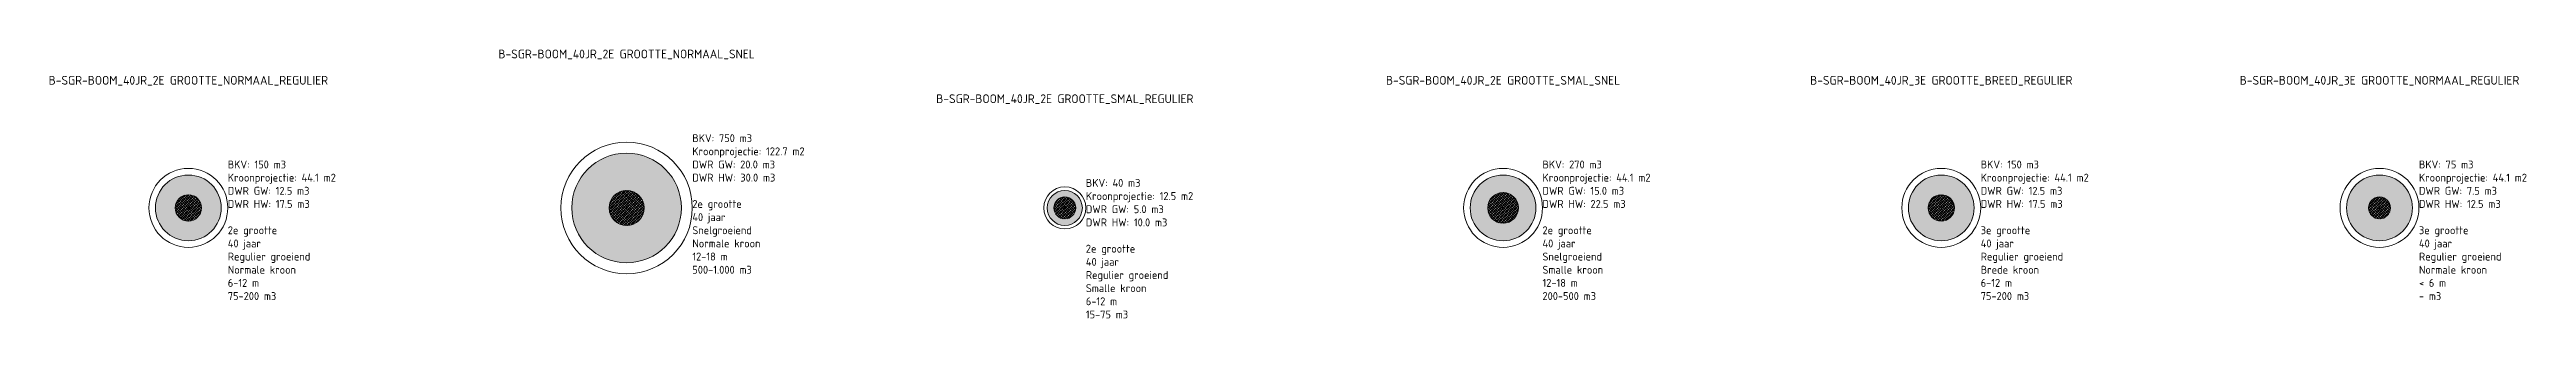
# Model space of a CAD drawing. Header units: metres. Extents: x -13 to 4465, y -15 to 526.
# Drawn here: x 2784.2 to 3066.8, y -12.6 to 18.1 of the extents above; entities that cross this region are included whole.
import ezdxf

# ---------------------------------------------------------------- set-up
doc = ezdxf.new("R2010")
doc.units = ezdxf.units.M
for name, color, linetype, lineweight in [('B-GV-GR-BOOM-T18', 7, 'Continuous', 18), ('B-GV-GR-BOOM_KROON-G', 90, 'Continuous', 18), ('B-GV-GR-BOOM_KROON-V', 92, 'Continuous', 18), ('B-GV-GR-BOOM_OBSTAKELVRIJ_BOVENGRONDS-G', 10, 'Continuous', 18), ('B-GV-GR-BOOM_OBSTAKELVRIJ_ONDERGRONDS-A', 142, 'Continuous', 18), ('B-GV-GR-BOOM_OBSTAKELVRIJ_ONDERGRONDS-G', 142, 'Continuous', 18), ('B-GV-GR-BOOM_STABILITEITSKLUIT-A', 12, 'Continuous', 18), ('B-GV-GR-BOOM_STABILITEITSKLUIT-G', 10, 'Continuous', 18), ('B-GV-GR-BOOM_STAMPOSITIE-G', 7, 'Continuous', 18)]:
    doc.layers.add(name, color=color, linetype=linetype, lineweight=lineweight)
doc.styles.add('NLCS-ISO', font='NLCS-ISO.ttf')

# ---------------------------------------------------------------- blocks, each defined once
blk = doc.blocks.new('B-SGR-BOOM_40JR_2E GROOTTE_NORMAAL_REGULIER')
at = {"layer": 'B-GV-GR-BOOM_KROON-V'}
h = blk.add_hatch(color=256, dxfattribs=at)
edge = h.paths.add_edge_path(flags=0)
edge.add_arc((0, 0), 3.75, 0, 360)
at = {"layer": 'B-GV-GR-BOOM_OBSTAKELVRIJ_ONDERGRONDS-A'}
h = blk.add_hatch(dxfattribs=at)
h.set_pattern_fill('AGR-OBSTAKELVRIJ_ONDERGRONDS-SO', color=256, style=0, pattern_type=2)
h.set_pattern_definition([(135, (-2800, 0), (-0.141421356, -0.141421356), [])])
edge = h.paths.add_edge_path()
edge.add_arc((0, 0), 1.5, 0, 360)
at = {"layer": 'B-GV-GR-BOOM_STABILITEITSKLUIT-A'}
h = blk.add_hatch(dxfattribs=at)
h.set_pattern_fill('AGR-STABILITEITSKLUIT-SO', color=256, style=0, pattern_type=2)
h.set_pattern_definition([(45, (-2800, 0), (-0.176776695, 0.176776695), [])])
edge = h.paths.add_edge_path()
edge.add_arc((0, 0), 1.5, 0, 360)
at = {"layer": 'B-GV-GR-BOOM_KROON-G'}
blk.add_circle((0, 0), 3.75, dxfattribs=at)
at = {"layer": 'B-GV-GR-BOOM_OBSTAKELVRIJ_BOVENGRONDS-G'}
blk.add_circle((0, 0), 4.5, dxfattribs=at)
at = {"layer": 'B-GV-GR-BOOM_OBSTAKELVRIJ_ONDERGRONDS-G'}
blk.add_circle((0, 0), 1.5, dxfattribs=at)
at = {"layer": 'B-GV-GR-BOOM_STABILITEITSKLUIT-G'}
blk.add_circle((0, 0), 1.5, dxfattribs=at)
at = {"layer": 'B-GV-GR-BOOM_STAMPOSITIE-G'}
for p, q in [((-0.15, 0), (0.15, 0)), ((0, 0.15), (0, -0.15))]:
    blk.add_line(p, q, dxfattribs=at)
at = {"layer": 'B-GV-GR-BOOM-T18', "style": 'NLCS-ISO'}
for tag, p in [('BKV', (4.5, 4.5)), ('Kroonprojectie', (4.5, 3)), ('DWR Grondwaterprofiel', (4.5, 1.5)), ('DWR Hangwaterprofiel', (4.5, 0)), ('Boomgrootte', (4.5, -3)), ('Beoogde omloop', (4.5, -4.5)), ('Groeitype', (4.5, -6)), ('Kroontype', (4.5, -7.5)), ('Boomhoogteklasse', (4.5, -9)), ('Boomkroonvolumeklasse', (4.5, -10.5))]:
    blk.add_attdef(tag, p, '', height=0.9, dxfattribs=at)
blk = doc.blocks.new('B-SGR-BOOM_40JR_2E GROOTTE_NORMAAL_SNEL')
at = {"layer": 'B-GV-GR-BOOM_KROON-V'}
h = blk.add_hatch(color=256, dxfattribs=at)
edge = h.paths.add_edge_path(flags=0)
edge.add_arc((0, 0), 6.25, 0, 360)
at = {"layer": 'B-GV-GR-BOOM_OBSTAKELVRIJ_ONDERGRONDS-A'}
h = blk.add_hatch(dxfattribs=at)
h.set_pattern_fill('AGR-OBSTAKELVRIJ_ONDERGRONDS-SO', color=256, style=0, pattern_type=2)
h.set_pattern_definition([(135, (-2850, 0), (-0.141421356, -0.141421356), [])])
edge = h.paths.add_edge_path()
edge.add_arc((0, 0), 2, 0, 360)
at = {"layer": 'B-GV-GR-BOOM_STABILITEITSKLUIT-A'}
h = blk.add_hatch(dxfattribs=at)
h.set_pattern_fill('AGR-STABILITEITSKLUIT-SO', color=256, style=0, pattern_type=2)
h.set_pattern_definition([(45, (-2850, 0), (-0.176776695, 0.176776695), [])])
edge = h.paths.add_edge_path()
edge.add_arc((0, 0), 2, 0, 360)
at = {"layer": 'B-GV-GR-BOOM_KROON-G'}
blk.add_circle((0, 0), 6.25, dxfattribs=at)
at = {"layer": 'B-GV-GR-BOOM_OBSTAKELVRIJ_BOVENGRONDS-G'}
blk.add_circle((0, 0), 7.5, dxfattribs=at)
at = {"layer": 'B-GV-GR-BOOM_OBSTAKELVRIJ_ONDERGRONDS-G'}
blk.add_circle((0, 0), 2, dxfattribs=at)
at = {"layer": 'B-GV-GR-BOOM_STABILITEITSKLUIT-G'}
blk.add_circle((0, 0), 2, dxfattribs=at)
at = {"layer": 'B-GV-GR-BOOM_STAMPOSITIE-G'}
for p, q in [((-0.15, 0), (0.15, 0)), ((0, 0.15), (0, -0.15))]:
    blk.add_line(p, q, dxfattribs=at)
at = {"layer": 'B-GV-GR-BOOM-T18', "style": 'NLCS-ISO'}
for tag, p in [('BKV', (7.5, 7.5)), ('Kroonprojectie', (7.5, 6)), ('DWR Grondwaterprofiel', (7.5, 4.5)), ('DWR Hangwaterprofiel', (7.5, 3)), ('Boomgrootte', (7.5, 0)), ('Beoogde omloop', (7.5, -1.5)), ('Groeitype', (7.5, -3)), ('Kroontype', (7.5, -4.5)), ('Boomhoogteklasse', (7.5, -6)), ('Boomkroonvolumeklasse', (7.5, -7.5))]:
    blk.add_attdef(tag, p, '', height=0.9, dxfattribs=at)
blk = doc.blocks.new('B-SGR-BOOM_40JR_2E GROOTTE_SMAL_REGULIER')
at = {"layer": 'B-GV-GR-BOOM_KROON-V'}
h = blk.add_hatch(color=256, dxfattribs=at)
edge = h.paths.add_edge_path(flags=0)
edge.add_arc((0, 0), 2, 0, 360)
at = {"layer": 'B-GV-GR-BOOM_OBSTAKELVRIJ_ONDERGRONDS-A'}
h = blk.add_hatch(dxfattribs=at)
h.set_pattern_fill('AGR-OBSTAKELVRIJ_ONDERGRONDS-SO', color=256, style=0, pattern_type=2)
h.set_pattern_definition([(135, (-2900, 0), (-0.141421356, -0.141421356), [])])
edge = h.paths.add_edge_path()
edge.add_arc((0, 0), 1.25, 0, 360)
at = {"layer": 'B-GV-GR-BOOM_STABILITEITSKLUIT-A'}
h = blk.add_hatch(dxfattribs=at)
h.set_pattern_fill('AGR-STABILITEITSKLUIT-SO', color=256, style=0, pattern_type=2)
h.set_pattern_definition([(45, (-2900, 0), (-0.176776695, 0.176776695), [])])
edge = h.paths.add_edge_path()
edge.add_arc((0, 0), 1.25, 0, 360)
at = {"layer": 'B-GV-GR-BOOM_KROON-G'}
blk.add_circle((0, 0), 2, dxfattribs=at)
at = {"layer": 'B-GV-GR-BOOM_OBSTAKELVRIJ_BOVENGRONDS-G'}
blk.add_circle((0, 0), 2.4, dxfattribs=at)
at = {"layer": 'B-GV-GR-BOOM_OBSTAKELVRIJ_ONDERGRONDS-G'}
blk.add_circle((0, 0), 1.25, dxfattribs=at)
at = {"layer": 'B-GV-GR-BOOM_STABILITEITSKLUIT-G'}
blk.add_circle((0, 0), 1.25, dxfattribs=at)
at = {"layer": 'B-GV-GR-BOOM_STAMPOSITIE-G'}
for p, q in [((-0.15, 0), (0.15, 0)), ((0, 0.15), (0, -0.15))]:
    blk.add_line(p, q, dxfattribs=at)
at = {"layer": 'B-GV-GR-BOOM-T18', "style": 'NLCS-ISO'}
for tag, p in [('BKV', (2.4, 2.4)), ('Kroonprojectie', (2.4, 0.9)), ('DWR Grondwaterprofiel', (2.4, -0.6)), ('DWR Hangwaterprofiel', (2.4, -2.1)), ('Boomgrootte', (2.4, -5.1)), ('Beoogde omloop', (2.4, -6.6)), ('Groeitype', (2.4, -8.1)), ('Kroontype', (2.4, -9.6)), ('Boomhoogteklasse', (2.4, -11.1)), ('Boomkroonvolumeklasse', (2.4, -12.6))]:
    blk.add_attdef(tag, p, '', height=0.9, dxfattribs=at)
blk = doc.blocks.new('B-SGR-BOOM_40JR_2E GROOTTE_SMAL_SNEL')
at = {"layer": 'B-GV-GR-BOOM_KROON-V'}
h = blk.add_hatch(color=256, dxfattribs=at)
edge = h.paths.add_edge_path(flags=0)
edge.add_arc((0, 0), 3.75, 0, 360)
at = {"layer": 'B-GV-GR-BOOM_OBSTAKELVRIJ_ONDERGRONDS-A'}
h = blk.add_hatch(dxfattribs=at)
h.set_pattern_fill('AGR-OBSTAKELVRIJ_ONDERGRONDS-SO', color=256, style=0, pattern_type=2)
h.set_pattern_definition([(135, (-2950, 0), (-0.141421356, -0.141421356), [])])
edge = h.paths.add_edge_path()
edge.add_arc((0, 0), 1.75, 0, 360)
at = {"layer": 'B-GV-GR-BOOM_STABILITEITSKLUIT-A'}
h = blk.add_hatch(dxfattribs=at)
h.set_pattern_fill('AGR-STABILITEITSKLUIT-SO', color=256, style=0, pattern_type=2)
h.set_pattern_definition([(45, (-2950, 0), (-0.176776695, 0.176776695), [])])
edge = h.paths.add_edge_path()
edge.add_arc((0, 0), 1.75, 0, 360)
at = {"layer": 'B-GV-GR-BOOM_KROON-G'}
blk.add_circle((0, 0), 3.75, dxfattribs=at)
at = {"layer": 'B-GV-GR-BOOM_OBSTAKELVRIJ_BOVENGRONDS-G'}
blk.add_circle((0, 0), 4.5, dxfattribs=at)
at = {"layer": 'B-GV-GR-BOOM_OBSTAKELVRIJ_ONDERGRONDS-G'}
blk.add_circle((0, 0), 1.75, dxfattribs=at)
at = {"layer": 'B-GV-GR-BOOM_STABILITEITSKLUIT-G'}
blk.add_circle((0, 0), 1.75, dxfattribs=at)
at = {"layer": 'B-GV-GR-BOOM_STAMPOSITIE-G'}
for p, q in [((-0.15, 0), (0.15, 0)), ((0, 0.15), (0, -0.15))]:
    blk.add_line(p, q, dxfattribs=at)
at = {"layer": 'B-GV-GR-BOOM-T18', "style": 'NLCS-ISO'}
for tag, p in [('BKV', (4.5, 4.5)), ('Kroonprojectie', (4.5, 3)), ('DWR Grondwaterprofiel', (4.5, 1.5)), ('DWR Hangwaterprofiel', (4.5, 0)), ('Boomgrootte', (4.5, -3)), ('Beoogde omloop', (4.5, -4.5)), ('Groeitype', (4.5, -6)), ('Kroontype', (4.5, -7.5)), ('Boomhoogteklasse', (4.5, -9)), ('Boomkroonvolumeklasse', (4.5, -10.5))]:
    blk.add_attdef(tag, p, '', height=0.9, dxfattribs=at)
blk = doc.blocks.new('B-SGR-BOOM_40JR_3E GROOTTE_BREED_REGULIER')
at = {"layer": 'B-GV-GR-BOOM_KROON-V'}
h = blk.add_hatch(color=256, dxfattribs=at)
edge = h.paths.add_edge_path(flags=0)
edge.add_arc((0, 0), 3.75, 0, 360)
at = {"layer": 'B-GV-GR-BOOM_OBSTAKELVRIJ_ONDERGRONDS-A'}
h = blk.add_hatch(dxfattribs=at)
h.set_pattern_fill('AGR-OBSTAKELVRIJ_ONDERGRONDS-SO', color=256, style=0, pattern_type=2)
h.set_pattern_definition([(135, (-3000, 0), (-0.141421356, -0.141421356), [])])
edge = h.paths.add_edge_path()
edge.add_arc((0, 0), 1.5, 0, 360)
at = {"layer": 'B-GV-GR-BOOM_STABILITEITSKLUIT-A'}
h = blk.add_hatch(dxfattribs=at)
h.set_pattern_fill('AGR-STABILITEITSKLUIT-SO', color=256, style=0, pattern_type=2)
h.set_pattern_definition([(45, (-3000, 0), (-0.176776695, 0.176776695), [])])
edge = h.paths.add_edge_path()
edge.add_arc((0, 0), 1.5, 0, 360)
at = {"layer": 'B-GV-GR-BOOM_KROON-G'}
blk.add_circle((0, 0), 3.75, dxfattribs=at)
at = {"layer": 'B-GV-GR-BOOM_OBSTAKELVRIJ_BOVENGRONDS-G'}
blk.add_circle((0, 0), 4.5, dxfattribs=at)
at = {"layer": 'B-GV-GR-BOOM_OBSTAKELVRIJ_ONDERGRONDS-G'}
blk.add_circle((0, 0), 1.5, dxfattribs=at)
at = {"layer": 'B-GV-GR-BOOM_STABILITEITSKLUIT-G'}
blk.add_circle((0, 0), 1.5, dxfattribs=at)
at = {"layer": 'B-GV-GR-BOOM_STAMPOSITIE-G'}
for p, q in [((-0.15, 0), (0.15, 0)), ((0, 0.15), (0, -0.15))]:
    blk.add_line(p, q, dxfattribs=at)
at = {"layer": 'B-GV-GR-BOOM-T18', "style": 'NLCS-ISO'}
for tag, p in [('BKV', (4.5, 4.5)), ('Kroonprojectie', (4.5, 3)), ('DWR Grondwaterprofiel', (4.5, 1.5)), ('DWR Hangwaterprofiel', (4.5, 0)), ('Boomgrootte', (4.5, -3)), ('Beoogde omloop', (4.5, -4.5)), ('Groeitype', (4.5, -6)), ('Kroontype', (4.5, -7.5)), ('Boomhoogteklasse', (4.5, -9)), ('Boomkroonvolumeklasse', (4.5, -10.5))]:
    blk.add_attdef(tag, p, '', height=0.9, dxfattribs=at)
blk = doc.blocks.new('B-SGR-BOOM_40JR_3E GROOTTE_NORMAAL_REGULIER')
at = {"layer": 'B-GV-GR-BOOM_KROON-V'}
h = blk.add_hatch(color=256, dxfattribs=at)
edge = h.paths.add_edge_path(flags=0)
edge.add_arc((0, 0), 3.75, 0, 360)
at = {"layer": 'B-GV-GR-BOOM_OBSTAKELVRIJ_ONDERGRONDS-A'}
h = blk.add_hatch(dxfattribs=at)
h.set_pattern_fill('AGR-OBSTAKELVRIJ_ONDERGRONDS-SO', color=256, style=0, pattern_type=2)
h.set_pattern_definition([(135, (-3050, 0), (-0.141421356, -0.141421356), [])])
edge = h.paths.add_edge_path()
edge.add_arc((0, 0), 1.25, 0, 360)
at = {"layer": 'B-GV-GR-BOOM_STABILITEITSKLUIT-A'}
h = blk.add_hatch(dxfattribs=at)
h.set_pattern_fill('AGR-STABILITEITSKLUIT-SO', color=256, style=0, pattern_type=2)
h.set_pattern_definition([(45, (-3050, 0), (-0.176776695, 0.176776695), [])])
edge = h.paths.add_edge_path()
edge.add_arc((0, 0), 1.25, 0, 360)
at = {"layer": 'B-GV-GR-BOOM_KROON-G'}
blk.add_circle((0, 0), 3.75, dxfattribs=at)
at = {"layer": 'B-GV-GR-BOOM_OBSTAKELVRIJ_BOVENGRONDS-G'}
blk.add_circle((0, 0), 4.5, dxfattribs=at)
at = {"layer": 'B-GV-GR-BOOM_OBSTAKELVRIJ_ONDERGRONDS-G'}
blk.add_circle((0, 0), 1.25, dxfattribs=at)
at = {"layer": 'B-GV-GR-BOOM_STABILITEITSKLUIT-G'}
blk.add_circle((0, 0), 1.25, dxfattribs=at)
at = {"layer": 'B-GV-GR-BOOM_STAMPOSITIE-G'}
for p, q in [((-0.15, 0), (0.15, 0)), ((0, 0.15), (0, -0.15))]:
    blk.add_line(p, q, dxfattribs=at)
at = {"layer": 'B-GV-GR-BOOM-T18', "style": 'NLCS-ISO'}
for tag, p in [('BKV', (4.5, 4.5)), ('Kroonprojectie', (4.5, 3)), ('DWR Grondwaterprofiel', (4.5, 1.5)), ('DWR Hangwaterprofiel', (4.5, 0)), ('Boomgrootte', (4.5, -3)), ('Beoogde omloop', (4.5, -4.5)), ('Groeitype', (4.5, -6)), ('Kroontype', (4.5, -7.5)), ('Boomhoogteklasse', (4.5, -9)), ('Boomkroonvolumeklasse', (4.5, -10.5))]:
    blk.add_attdef(tag, p, '', height=0.9, dxfattribs=at)

msp = doc.modelspace()

# ---------------------------------------------------------------- block references
for name, p, values in [('B-SGR-BOOM_40JR_2E GROOTTE_NORMAAL_SNEL', (2850, 0), {'DWR Hangwaterprofiel': 'DWR HW: 30.0 m3', 'DWR Grondwaterprofiel': 'DWR GW: 20.0 m3', 'Boomgrootte': '2e grootte', 'Beoogde omloop': '40 jaar', 'Groeitype': 'Snelgroeiend', 'Kroontype': 'Normale kroon', 'Boomhoogteklasse': '12-18 m', 'Boomkroonvolumeklasse': '500-1.000 m3', 'Kroonprojectie': 'Kroonprojectie: 122.7 m2', 'BKV': 'BKV: 750 m3'}), ('B-SGR-BOOM_40JR_2E GROOTTE_NORMAAL_REGULIER', (2800, 0), {'DWR Hangwaterprofiel': 'DWR HW: 17.5 m3', 'DWR Grondwaterprofiel': 'DWR GW: 12.5 m3', 'Boomgrootte': '2e grootte', 'Beoogde omloop': '40 jaar', 'Groeitype': 'Regulier groeiend', 'Kroontype': 'Normale kroon', 'Boomhoogteklasse': '6-12 m', 'Boomkroonvolumeklasse': '75-200 m3', 'Kroonprojectie': 'Kroonprojectie: 44.1 m2', 'BKV': 'BKV: 150 m3'}), ('B-SGR-BOOM_40JR_2E GROOTTE_SMAL_REGULIER', (2900, 0), {'DWR Hangwaterprofiel': 'DWR HW: 10.0 m3', 'DWR Grondwaterprofiel': 'DWR GW: 5.0 m3', 'Boomgrootte': '2e grootte', 'Beoogde omloop': '40 jaar', 'Groeitype': 'Regulier groeiend', 'Kroontype': 'Smalle kroon', 'Boomhoogteklasse': '6-12 m', 'Boomkroonvolumeklasse': '15-75 m3', 'Kroonprojectie': 'Kroonprojectie: 12.5 m2', 'BKV': 'BKV: 40 m3'}), ('B-SGR-BOOM_40JR_2E GROOTTE_SMAL_SNEL', (2950, 0), {'DWR Hangwaterprofiel': 'DWR HW: 22.5 m3', 'DWR Grondwaterprofiel': 'DWR GW: 15.0 m3', 'Boomgrootte': '2e grootte', 'Beoogde omloop': '40 jaar', 'Groeitype': 'Snelgroeiend', 'Kroontype': 'Smalle kroon', 'Boomhoogteklasse': '12-18 m', 'Boomkroonvolumeklasse': '200-500 m3', 'Kroonprojectie': 'Kroonprojectie: 44.1 m2', 'BKV': 'BKV: 270 m3'}), ('B-SGR-BOOM_40JR_3E GROOTTE_BREED_REGULIER', (3000, 0), {'DWR Hangwaterprofiel': 'DWR HW: 17.5 m3', 'DWR Grondwaterprofiel': 'DWR GW: 12.5 m3', 'Boomgrootte': '3e grootte', 'Beoogde omloop': '40 jaar', 'Groeitype': 'Regulier groeiend', 'Kroontype': 'Brede kroon', 'Boomhoogteklasse': '6-12 m', 'Boomkroonvolumeklasse': '75-200 m3', 'Kroonprojectie': 'Kroonprojectie: 44.1 m2', 'BKV': 'BKV: 150 m3'}), ('B-SGR-BOOM_40JR_3E GROOTTE_NORMAAL_REGULIER', (3050, 0), {'DWR Hangwaterprofiel': 'DWR HW: 12.5 m3', 'DWR Grondwaterprofiel': 'DWR GW: 7.5 m3', 'Boomgrootte': '3e grootte', 'Beoogde omloop': '40 jaar', 'Groeitype': 'Regulier groeiend', 'Kroontype': 'Normale kroon', 'Boomhoogteklasse': '< 6 m', 'Boomkroonvolumeklasse': '- m3', 'Kroonprojectie': 'Kroonprojectie: 44.1 m2', 'BKV': 'BKV: 75 m3'})]:
    msp.add_blockref(name, p).add_auto_attribs(values)

# ---------------------------------------------------------------- texts
at = {"char_height": 1, "attachment_point": 5, "style": 'NLCS-ISO'}
for s, insert in [('B-SGR-BOOM_40JR_2E GROOTTE_NORMAAL_SNEL', (2850, 17.5)), ('B-SGR-BOOM_40JR_2E GROOTTE_NORMAAL_REGULIER', (2800, 14.5)), ('B-SGR-BOOM_40JR_2E GROOTTE_SMAL_SNEL', (2950, 14.5)), ('B-SGR-BOOM_40JR_3E GROOTTE_BREED_REGULIER', (3000, 14.5)), ('B-SGR-BOOM_40JR_3E GROOTTE_NORMAAL_REGULIER', (3050, 14.5)), ('B-SGR-BOOM_40JR_2E GROOTTE_SMAL_REGULIER', (2900, 12.4))]:
    msp.add_mtext(s, dxfattribs=dict(at, insert=insert))

doc.saveas('drawing.dxf')
